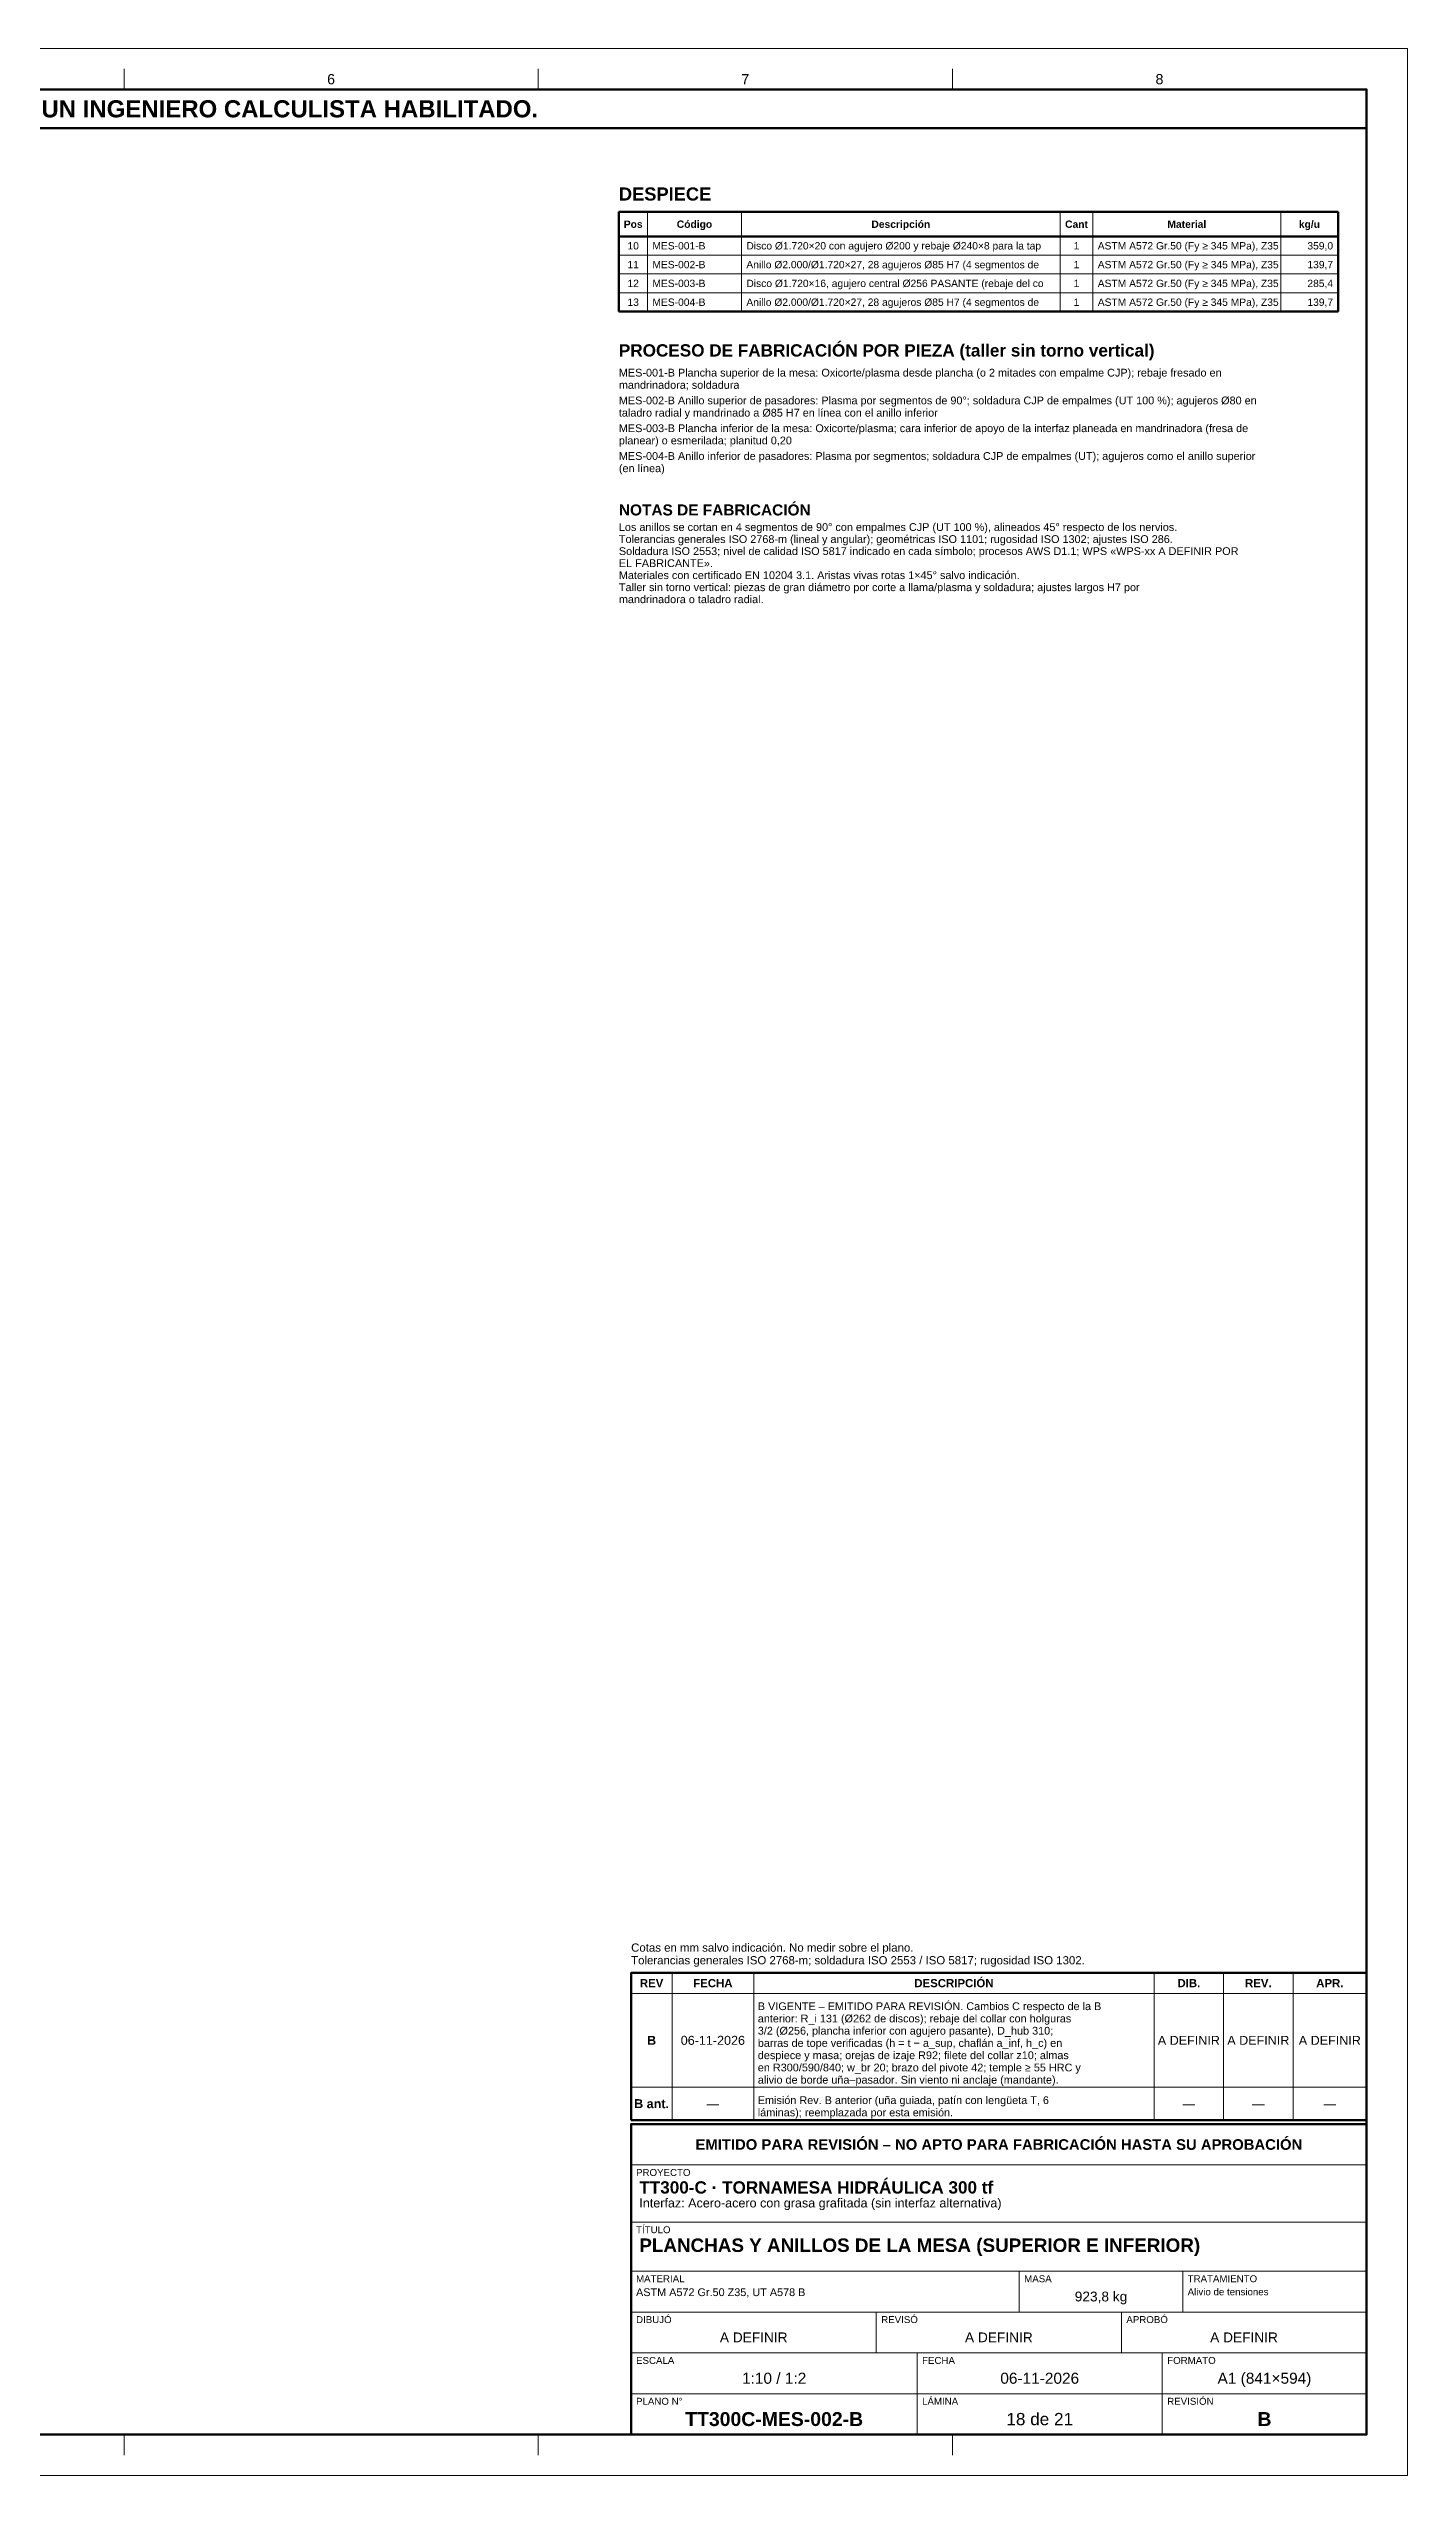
# Model space of a CAD drawing. Header units: millimetres. Extents: x 0 to 841, y 0 to 594.
# Drawn here: x 508 to 841, y 0 to 594 of the extents above; entities that cross this region are included whole.
import ezdxf
from ezdxf.enums import TextEntityAlignment as Align

# ---------------------------------------------------------------- set-up
doc = ezdxf.new("R2010")
doc.units = ezdxf.units.MM
for name, color, linetype, lineweight in [('FINA', 7, 'CONTINUOUS', 18), ('MARCO', 7, 'CONTINUOUS', 70), ('TXT', 7, 'CONTINUOUS', 25), ('VIS', 7, 'CONTINUOUS', 50)]:
    doc.layers.add(name, color=color, linetype=linetype, lineweight=lineweight)
doc.styles.add('STD', font='LiberationSans-Regular.ttf')
doc.styles.add('STDB', font='LiberationSans-Bold.ttf')

msp = doc.modelspace()

# ---------------------------------------------------------------- linework, layer by layer
at = {"layer": 'FINA'}
for p, q in [((526.88, 584), (526.88, 589)), ((628.25, 584), (628.25, 589)), ((729.62, 584), (729.62, 589)), ((655, 554), (655, 529.62)), ((678, 554), (678, 529.62)), ((756, 554), (756, 529.62)), ((764, 554), (764, 529.62)), ((810, 554), (810, 529.62)), ((648, 543.42), (824, 543.42)), ((648, 538.82), (824, 538.82)), ((648, 534.22), (824, 534.22)), ((661, 87), (661, 123)), ((681, 87), (681, 123)), ((779, 87), (779, 123)), ((796, 87), (796, 123)), ((813, 87), (813, 123)), ((651, 118), (831, 118)), ((651, 95), (831, 95)), ((651, 87), (831, 87)), ((651, 86), (831, 86)), ((651, 76), (831, 76)), ((651, 62), (831, 62)), ((651, 50), (831, 50)), ((746, 40), (746, 50)), ((786, 40), (786, 50)), ((651, 40), (831, 40)), ((711, 30), (711, 40)), ((771, 30), (771, 40)), ((651, 30), (831, 30)), ((721, 20), (721, 30)), ((781, 20), (781, 30)), ((651, 20), (831, 20)), ((721, 10), (721, 20)), ((781, 10), (781, 20)), ((526.88, 10), (526.88, 5)), ((628.25, 10), (628.25, 5)), ((729.62, 10), (729.62, 5))]:
    msp.add_line(p, q, dxfattribs=at)
msp.add_lwpolyline([(0, 0), (841, 0), (841, 594), (0, 594)], close=True, dxfattribs=at)
at = {"layer": 'MARCO'}
for points in [[(20, 10), (831, 10), (831, 584), (20, 584)], [(20, 574.5), (831, 574.5), (831, 584), (20, 584)], [(651, 87), (831, 87), (831, 123), (651, 123)], [(651, 10), (831, 10), (831, 86), (651, 86)]]:
    msp.add_lwpolyline(points, close=True, dxfattribs=at)
at = {"layer": 'VIS'}
for p, q in [((648, 554), (824, 554)), ((648, 554), (648, 529.62)), ((824, 554), (824, 529.62)), ((648, 548.02), (824, 548.02)), ((648, 529.62), (824, 529.62))]:
    msp.add_line(p, q, dxfattribs=at)

# ---------------------------------------------------------------- texts
at = {"layer": 'TXT'}
for s, height, style, p in [('ESTOS PLANOS NO SON VÁLIDOS PARA FABRICACIÓN HASTA SU REVISIÓN Y APROBACIÓN POR UN INGENIERO CALCULISTA HABILITADO.', 4.2, 'STDB', (425.5, 579.25)), ('6', 2.5, 'STD', (577.56, 586.5)), ('7', 2.5, 'STD', (678.94, 586.5)), ('8', 2.5, 'STD', (780.31, 586.5)), ('Pos', 1.8, 'STDB', (651.5, 551.01)), ('10', 1.8, 'STD', (651.5, 545.72)), ('Código', 1.8, 'STDB', (666.5, 551.01)), ('Descripción', 1.8, 'STDB', (717, 551.01)), ('Cant', 1.8, 'STDB', (760, 551.01)), ('1', 1.8, 'STD', (760, 545.72)), ('Material', 1.8, 'STDB', (787, 551.01)), ('kg/u', 1.8, 'STDB', (817, 551.01)), ('11', 1.8, 'STD', (651.5, 541.12)), ('1', 1.8, 'STD', (760, 541.12)), ('12', 1.8, 'STD', (651.5, 536.52)), ('1', 1.8, 'STD', (760, 536.52)), ('13', 1.8, 'STD', (651.5, 531.92)), ('1', 1.8, 'STD', (760, 531.92)), ('REV', 2, 'STDB', (656, 120.5)), ('FECHA', 2, 'STDB', (671, 120.5)), ('DESCRIPCIÓN', 2, 'STDB', (730, 120.5)), ('DIB.', 2, 'STDB', (787.5, 120.5)), ('REV.', 2, 'STDB', (804.5, 120.5)), ('APR.', 2, 'STDB', (822, 120.5)), ('B', 2.2, 'STDB', (656, 106.5)), ('06-11-2026', 2.2, 'STD', (671, 106.5)), ('A DEFINIR', 2.2, 'STD', (787.5, 106.5)), ('A DEFINIR', 2.2, 'STD', (804.5, 106.5)), ('A DEFINIR', 2.2, 'STD', (822, 106.5)), ('B ant.', 2.2, 'STDB', (656, 91)), ('—', 2.2, 'STD', (671, 91)), ('—', 2.2, 'STD', (787.5, 91)), ('—', 2.2, 'STD', (804.5, 91)), ('—', 2.2, 'STD', (822, 91)), ('EMITIDO PARA REVISIÓN – NO APTO PARA FABRICACIÓN HASTA SU APROBACIÓN', 2.6, 'STDB', (741, 81)), ('923,8 kg', 2.4, 'STD', (766, 43.8)), ('A DEFINIR', 2.4, 'STD', (681, 33.8)), ('A DEFINIR', 2.4, 'STD', (741, 33.8)), ('A DEFINIR', 2.4, 'STD', (801, 33.8)), ('1:10 / 1:2', 2.7, 'STD', (686, 23.8)), ('06-11-2026', 2.7, 'STD', (751, 23.8)), ('A1 (841×594)', 2.7, 'STD', (806, 23.8)), ('TT300C-MES-002-B', 3.4, 'STDB', (686, 13.8)), ('18 de 21', 3, 'STD', (751, 13.8)), ('B', 3.4, 'STDB', (806, 13.8))]:
    msp.add_text(s, height=height, dxfattribs=dict(at, style=style)).set_placement(p, align=Align.MIDDLE_CENTER)
for s, height, style, p in [('DESPIECE', 3.2, 'STDB', (648, 560)), ('PROCESO DE FABRICACIÓN POR PIEZA (taller sin torno vertical)', 3, 'STDB', (648, 521.62)), ('mandrinadora; soldadura', 1.9, 'STD', (648, 512.62)), ('MES-001-B Plancha superior de la mesa: Oxicorte/plasma desde plancha (o 2 mitades con empalme CJP); rebaje fresado en', 1.9, 'STD', (648, 515.62)), ('taladro radial y mandrinado a Ø85 H7 en línea con el anillo inferior', 1.9, 'STD', (648, 505.82)), ('MES-002-B Anillo superior de pasadores: Plasma por segmentos de 90°; soldadura CJP de empalmes (UT 100 %); agujeros Ø80 en', 1.9, 'STD', (648, 508.82)), ('planear) o esmerilada; planitud 0,20', 1.9, 'STD', (648, 499.02)), ('MES-003-B Plancha inferior de la mesa: Oxicorte/plasma; cara inferior de apoyo de la interfaz planeada en mandrinadora (fresa de', 1.9, 'STD', (648, 502.02)), ('MES-004-B Anillo inferior de pasadores: Plasma por segmentos; soldadura CJP de empalmes (UT); agujeros como el anillo superior', 1.9, 'STD', (648, 495.22)), ('(en línea)', 1.9, 'STD', (648, 492.22)), ('NOTAS DE FABRICACIÓN', 2.7, 'STDB', (648, 482.42)), ('Los anillos se cortan en 4 segmentos de 90° con empalmes CJP (UT 100 %), alineados 45° respecto de los nervios.', 1.9, 'STD', (648, 477.83)), ('Tolerancias generales ISO 2768-m (lineal y angular); geométricas ISO 1101; rugosidad ISO 1302; ajustes ISO 286.', 1.9, 'STD', (648, 474.88)), ('Soldadura ISO 2553; nivel de calidad ISO 5817 indicado en cada símbolo; procesos AWS D1.1; WPS «WPS-xx A DEFINIR POR', 1.9, 'STD', (648, 471.94)), ('EL FABRICANTE».', 1.9, 'STD', (648, 468.99)), ('Materiales con certificado EN 10204 3.1. Aristas vivas rotas 1×45° salvo indicación.', 1.9, 'STD', (648, 466.05)), ('Taller sin torno vertical: piezas de gran diámetro por corte a llama/plasma y soldadura; ajustes largos H7 por', 1.9, 'STD', (648, 463.1)), ('mandrinadora o taladro radial.', 1.9, 'STD', (648, 460.16)), ('anterior: R_i 131 (Ø262 de discos); rebaje del collar con holguras', 1.9, 'STD', (682, 112.8)), ('B VIGENTE – EMITIDO PARA REVISIÓN. Cambios C respecto de la B', 1.9, 'STD', (682, 115.8)), ('3/2 (Ø256, plancha inferior con agujero pasante), D_hub 310;', 1.9, 'STD', (682, 109.8)), ('barras de tope verificadas (h = t − a_sup, chaflán a_inf, h_c) en', 1.9, 'STD', (682, 106.8)), ('despiece y masa; orejas de izaje R92; filete del collar z10; almas', 1.9, 'STD', (682, 103.8)), ('en R300/590/840; w_br 20; brazo del pivote 42; temple ≥ 55 HRC y', 1.9, 'STD', (682, 100.8)), ('alivio de borde uña–pasador. Sin viento ni anclaje (mandante).', 1.9, 'STD', (682, 97.8)), ('láminas); reemplazada por esta emisión.', 1.9, 'STD', (682, 89.8)), ('Emisión Rev. B anterior (uña guiada, patín con lengüeta T, 6', 1.9, 'STD', (682, 92.8)), ('PROYECTO', 1.7, 'STD', (652.2, 75)), ('TT300-C · TORNAMESA HIDRÁULICA 300 tf', 3, 'STDB', (653, 72)), ('Interfaz: Acero-acero con grasa grafitada (sin interfaz alternativa)', 2.2, 'STD', (653, 67.8)), ('TÍTULO', 1.7, 'STD', (652.2, 61)), ('PLANCHAS Y ANILLOS DE LA MESA (SUPERIOR E INFERIOR)', 3.3, 'STDB', (653, 58)), ('MATERIAL', 1.7, 'STD', (652.2, 49)), ('MASA', 1.7, 'STD', (747.2, 49)), ('TRATAMIENTO', 1.7, 'STD', (787.2, 49)), ('ASTM A572 Gr.50 Z35, UT A578 B', 1.9, 'STD', (652.2, 45.8)), ('Alivio de tensiones', 1.7, 'STD', (787.2, 45.8)), ('DIBUJÓ', 1.7, 'STD', (652.2, 39)), ('REVISÓ', 1.7, 'STD', (712.2, 39)), ('APROBÓ', 1.7, 'STD', (772.2, 39)), ('ESCALA', 1.7, 'STD', (652.2, 29)), ('FECHA', 1.7, 'STD', (722.2, 29)), ('FORMATO', 1.7, 'STD', (782.2, 29)), ('PLANO N°', 1.7, 'STD', (652.2, 19)), ('LÁMINA', 1.7, 'STD', (722.2, 19)), ('REVISIÓN', 1.7, 'STD', (782.2, 19))]:
    msp.add_text(s, height=height, dxfattribs=dict(at, style=style)).set_placement(p, align=Align.TOP_LEFT)
at = {"layer": 'TXT', "style": 'STD'}
for s, p in [('MES-001-B', (656.2, 545.72)), ('Disco Ø1.720×20 con agujero Ø200 y rebaje Ø240×8 para la tap', (679.2, 545.72)), ('ASTM A572 Gr.50 (Fy ≥ 345 MPa), Z35 ', (765.2, 545.72)), ('MES-002-B', (656.2, 541.12)), ('Anillo Ø2.000/Ø1.720×27, 28 agujeros Ø85 H7 (4 segmentos de ', (679.2, 541.12)), ('ASTM A572 Gr.50 (Fy ≥ 345 MPa), Z35 ', (765.2, 541.12)), ('MES-003-B', (656.2, 536.52)), ('Disco Ø1.720×16, agujero central Ø256 PASANTE (rebaje del co', (679.2, 536.52)), ('ASTM A572 Gr.50 (Fy ≥ 345 MPa), Z35 ', (765.2, 536.52)), ('MES-004-B', (656.2, 531.92)), ('Anillo Ø2.000/Ø1.720×27, 28 agujeros Ø85 H7 (4 segmentos de ', (679.2, 531.92)), ('ASTM A572 Gr.50 (Fy ≥ 345 MPa), Z35 ', (765.2, 531.92))]:
    msp.add_text(s, height=1.8, dxfattribs=at).set_placement(p, align=Align.MIDDLE_LEFT)
for s, p in [('359,0', (822.8, 545.72)), ('139,7', (822.8, 541.12)), ('285,4', (822.8, 536.52)), ('139,7', (822.8, 531.92))]:
    msp.add_text(s, height=1.8, dxfattribs=at).set_placement(p, align=Align.MIDDLE_RIGHT)
for s, p in [('Tolerancias generales ISO 2768-m; soldadura ISO 2553 / ISO 5817; rugosidad ISO 1302.', (651, 124.5)), ('Cotas en mm salvo indicación. No medir sobre el plano.', (651, 127.6))]:
    msp.add_text(s, height=2, dxfattribs=at).set_placement(p, align=Align.BOTTOM_LEFT)

doc.saveas('drawing.dxf')
